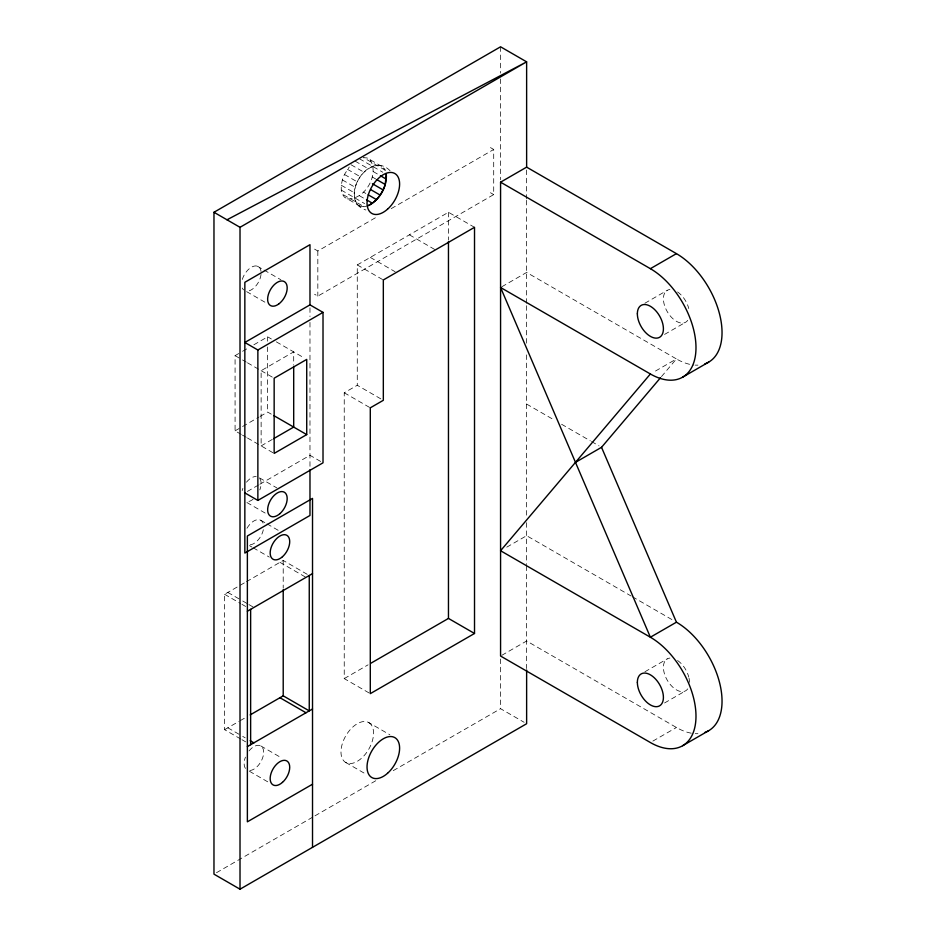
<?xml version="1.0" encoding="UTF-8"?>
<svg xmlns="http://www.w3.org/2000/svg" width="936" height="936" viewBox="0 0 936 936"><rect width="100%" height="100%" fill="white"/><g stroke="black" fill="none" stroke-linecap="round" stroke-linejoin="round"><path stroke-width="0.7" stroke-dasharray="4.68 3.51" d="M368.187 205.651L364.116 206.739L360.465 206.411L344.46 197.168L342.354 194.173L341.254 190.102L341.254 185.234L342.354 179.899L344.46 174.47L349.268 167.041M357.482 204.691C347.899 189.949 362.56 164.549 380.121 165.485M347.443 198.888C364.993 199.824 379.665 174.424 370.071 159.682M661.459 376.611L676.435 358.944A64.479 37.229 60 0 0 693.892 365.005M314.578 249.128L317.83 251L377.302 216.672M391.225 208.634L493.705 149.468L493.705 194.594L317.83 296.127L314.578 294.255M380.835 398.876L357.271 385.269L357.271 264.923L448.461 212.273L474.517 227.319M241.277 434.433L235.076 430.852L235.076 355.633L241.336 352.018M242.588 351.292L248.847 347.677M253.867 344.787L267.637 336.831L271.358 338.984M272.973 452.731L261.132 445.899L261.132 370.679L293.693 351.877L293.693 364.888M235.076 430.852L241.336 427.237M242.588 426.512L258.874 417.105M260.126 416.391L267.637 412.051L272.598 414.917M501.813 286.767L526.629 272.446L676.435 358.944L652.872 372.551M369.053 692.933L344.237 678.6L344.237 392.781L357.271 385.269M261.132 445.899L272.399 439.382M247.35 491.458L258.617 484.942M259.88 484.228L309.98 455.294L323.014 462.817M644.892 303.229L667.228 290.335M664.56 334.421L685.655 322.241M240.716 738.995L224.581 729.682L224.581 594.29L239.008 585.971M240.248 585.246L245.209 582.391M246.449 581.665L283.21 560.453L308.014 574.774M506.774 547.15L526.629 535.696L631.121 596.021M224.581 729.682L239.008 721.352M240.248 720.638L245.209 717.772M344.237 678.6L368.094 664.829M501.813 655.317L526.629 640.996L676.435 727.494A64.479 37.229 60 0 0 693.892 733.555M216.485 872.703L313.712 816.566M314.976 815.841L376.834 780.121M393.249 770.644L500.573 708.692L524.137 722.299M644.892 671.779L667.228 658.885M664.56 702.971L685.655 690.791M652.872 741.101L676.435 727.494M390.101 170.785C368.375 148.333 336.773 201.064 365.882 209.992M358.78 205.885L364.116 206.739L342.354 194.173M490.452 147.584L493.705 149.468M490.452 192.711L493.705 194.594M385.211 170.2L363.449 157.634L367.099 157.962L383.105 167.205L385.211 170.2L381.806 166M359.377 158.722L372.399 166.245M373.277 166.748L382.742 172.224M355.154 161.156L368.187 168.679M373.277 171.616L379.197 175.032M351.094 164.771L364.116 172.294M372.177 176.951L375.734 178.998M347.443 169.311L360.465 176.834M344.46 174.47L357.482 181.994M342.354 179.899L355.376 187.422M363.449 192.079L365.812 193.448M341.254 185.234L354.288 192.757M359.377 195.694L365.297 199.111M341.254 190.102L354.288 197.625M355.154 198.128L364.63 203.592M409.371 234.831L435.427 249.877M370.293 257.4L395.109 271.721M357.271 264.923L383.327 279.969M526.629 404.071L554.089 419.925M561.577 424.254L590.3 440.833M591.54 441.546L599.04 445.875M257.318 266.163L262.84 269.357M264.081 270.071L280.894 279.77M246.636 291.634L267.169 303.486M276.331 341.851L304.352 358.032M344.237 392.781L370.293 407.827M235.076 355.633L241.277 359.213M242.518 359.939L246.238 362.08M247.478 362.805L258.652 369.252M261.132 370.679L272.973 377.512M632.373 596.747L673.92 620.732M242.518 435.146L246.238 437.299M247.478 438.013L258.652 444.46M259.506 477.886L276.88 487.925M246.928 502.538L266.783 514.004M260.805 520.276L265.765 523.142M267.006 523.856L279.408 531.016M279.946 562.325L306.002 577.372M249.467 545.641L251.948 547.08M253.188 547.794L269.322 557.107M227.834 592.418L241.488 600.292M242.728 601.006L247.689 603.872M248.929 604.597L253.89 607.452M224.581 594.29L240.716 603.603M241.956 604.328L245.677 606.47M368.784 722.592A23.026 13.291 -60 0 1 361.483 758.265A23.026 13.291 -60 0 1 341.535 746.752A23.026 13.291 -60 0 1 368.784 722.592L389.879 734.772M345.747 762.477L365.602 773.943M260.805 745.922L281.888 758.101M227.834 727.798L241.488 735.684M242.728 736.398L245.209 737.825M241.956 739.709L245.677 741.862M249.467 771.287L269.322 782.742M526.629 170.024L526.629 198.877M526.629 200.316L526.629 304.27M526.629 305.709L526.629 343.313M526.629 354.884L526.629 515.443M526.629 522.674L526.629 564.548M526.629 565.987L526.629 668.573M500.573 46.8L500.573 73.102M500.573 78.94L500.573 179.759M500.573 659.014L500.573 708.692M448.461 212.273L448.461 240.025M317.83 251L317.83 296.127M309.98 307.792L309.98 316.555M309.98 322.394L309.98 468.234M283.21 560.453L283.21 588.112M267.637 336.831L267.637 341.172M267.637 346.964L267.637 412.051M697.94 733.684A64.479 37.229 60 0 1 695.261 733.66M697.94 365.134A64.479 37.229 60 0 1 695.261 365.11M687.726 320.323A18.427 10.635 60 0 1 667.228 311.606A18.427 10.635 60 0 1 669.93 289.505M677.57 291.962A18.427 10.635 60 0 1 688.779 308.576M687.726 688.873A18.427 10.635 60 0 1 667.228 680.156A18.427 10.635 60 0 1 669.93 658.055M677.57 660.512A18.427 10.635 60 0 1 688.779 677.126M689.025 678.214A18.427 10.635 60 0 1 689.469 682.356M259.822 478.612A13.818 7.979 -60 0 1 259.822 489.902M253.059 499.274A13.818 7.979 -60 0 1 246.472 501.731M242.178 490.593A13.818 7.979 -60 0 1 242.892 488.381M246.472 482.192A13.818 7.979 -60 0 1 256.242 476.553M242.342 279.408A13.818 7.979 -60 0 1 252.65 266.608A13.818 7.979 -60 0 1 261.05 271.498M261.039 274.447A13.818 7.979 -60 0 1 247.607 291.131M243.594 289.879A13.818 7.979 -60 0 1 242.319 288.054M246.987 528.255A13.818 7.979 -60 0 1 263.332 523.879M263.332 529.717A13.818 7.979 -60 0 1 249.011 544.834M249.011 750.941A13.818 7.979 -60 0 1 263.659 752.251A13.818 7.979 -60 0 1 249.011 770.48M245.431 768.409A13.818 7.979 -60 0 1 245.431 757.13"/><path stroke-width="1.4" d="M385.211 184.474L386.299 174.271C387.223 186.861 379.548 200.152 368.187 205.651C376.658 201.544 382.333 193.225 385.211 184.474L376.915 179.677M500.573 182.181L650.38 268.679A64.479 37.229 60 0 1 695.986 347.654A64.479 37.229 60 0 1 650.38 373.979L500.573 550.742L650.38 637.229A64.479 37.229 60 0 1 695.986 716.204A64.479 37.229 60 0 1 650.38 742.529L500.573 656.042L500.573 182.181L526.629 167.146L676.435 253.644A64.479 37.229 60 0 1 719.48 313.747A64.479 37.229 60 0 1 704.866 363.858M575.476 462.361L601.532 447.314L660.523 377.723M526.629 670.024L526.629 723.727L240.014 889.2L213.97 874.154L213.97 212.273L500.573 46.8L526.629 61.846L526.629 167.146M213.97 212.273L240.014 227.308L526.629 61.846L226.992 219.796M323.014 312.39L309.98 304.867L244.846 342.471L257.868 349.994L323.014 312.39L323.014 462.817L257.868 500.421L244.846 492.898M273.651 438.656L293.693 427.085L293.693 366.339M306.727 434.608L274.154 453.41L274.154 378.202L306.727 359.401L306.727 434.608L273.85 415.631M650.38 268.679L676.435 253.644M247.373 611.22L312.519 573.616M682.625 377.173L708.681 362.127M250.169 714.905L283.21 695.834L309.254 710.88L309.254 575.488M370.609 663.378L448.461 618.427L474.517 633.473L474.517 227.319L383.327 279.969L383.327 400.304L370.293 407.827L370.293 693.646L474.517 633.473M247.373 746.6L312.519 708.997M312.519 784.216L247.373 821.82L247.373 536L312.519 498.397L312.519 847.349M601.532 447.314L676.435 622.194L650.38 637.229L500.573 287.481L650.38 373.979M682.625 745.723L708.681 730.688M380.379 175.722L386.299 179.139M372.446 183.749L383.105 189.903M370.644 189.587L380.121 195.062M368.187 194.817L376.471 199.602M366.479 199.789L372.399 203.217M279.946 697.718L306.002 712.752M250.169 740.692L253.89 742.845M448.461 241.488L448.461 618.427M309.98 304.867L309.98 244.694L244.846 282.298L244.846 553.071L309.98 515.467L309.98 469.673M283.21 589.563L283.21 695.834M257.868 349.994L257.868 500.421M250.637 609.336L250.637 744.728M240.014 227.308L240.014 889.2M676.435 622.194A64.479 37.229 60 0 1 719.48 682.297A64.479 37.229 60 0 1 704.866 732.42M387.539 773.3A23.026 13.291 -60 0 0 394.84 737.626A23.026 13.291 -60 0 0 367.591 761.787A23.026 13.291 -60 0 0 387.539 773.3M387.539 209.196A23.026 13.291 -60 0 0 394.84 173.523A23.026 13.291 -60 0 0 367.591 197.683A23.026 13.291 -60 0 0 387.539 209.196M637.357 313.806A18.427 10.635 60 0 0 656.897 338.118A18.427 10.635 60 0 0 656.897 312.062A18.427 10.635 60 0 0 637.357 313.806M637.357 682.356A18.427 10.635 60 0 0 656.897 706.668A18.427 10.635 60 0 0 656.897 680.612A18.427 10.635 60 0 0 637.357 682.356M279.946 513.618A13.818 7.979 -60 0 0 284.322 492.219A13.818 7.979 -60 0 0 267.977 506.715A13.818 7.979 -60 0 0 279.946 513.618M278.671 304.048A13.818 7.979 -60 0 0 285.176 282.251A13.818 7.979 -60 0 0 268.386 294.454A13.818 7.979 -60 0 0 278.671 304.048M282.473 556.721A13.818 7.979 -60 0 0 286.861 535.322A13.818 7.979 -60 0 0 270.504 549.818A13.818 7.979 -60 0 0 282.473 556.721M282.473 782.367A13.818 7.979 -60 0 0 286.861 760.968A13.818 7.979 -60 0 0 270.504 775.453A13.818 7.979 -60 0 0 282.473 782.367"/></g></svg>
